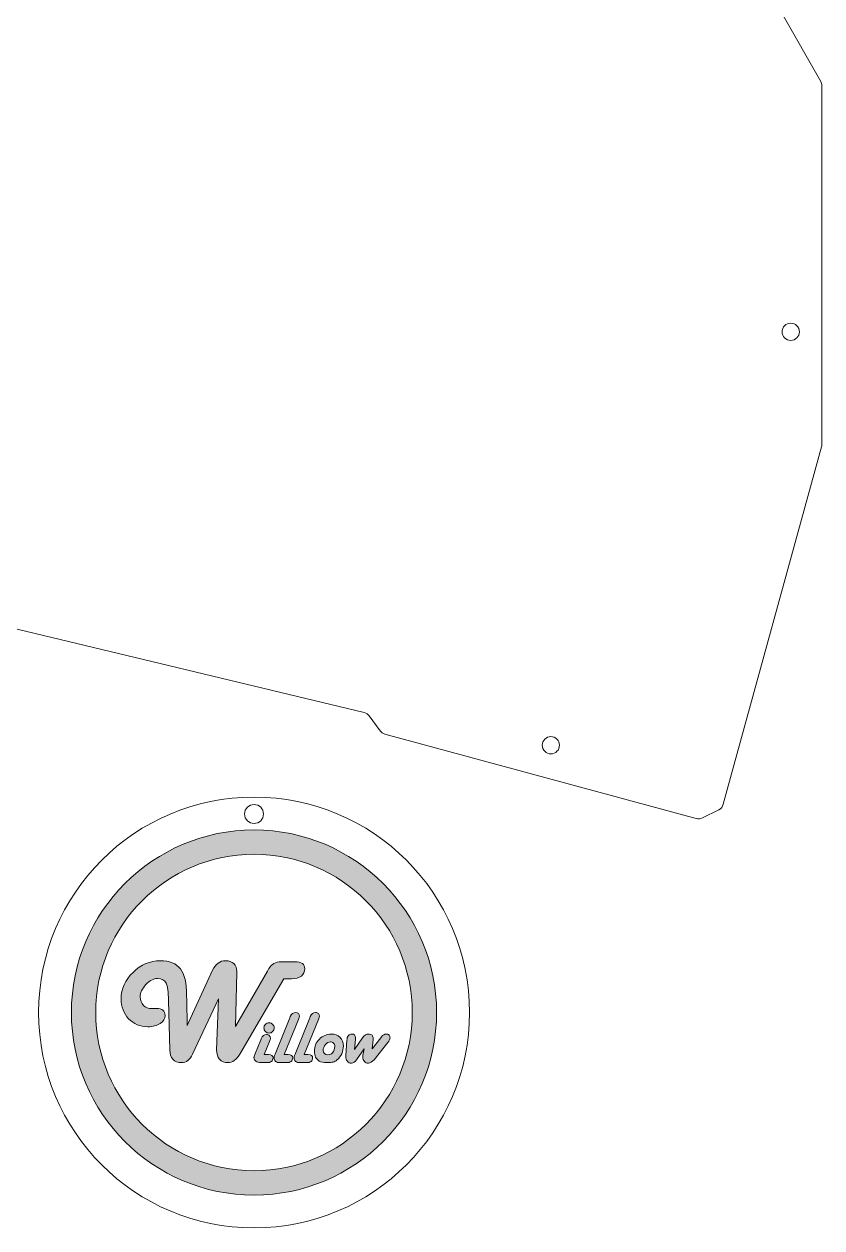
# Model space of a CAD drawing. Header units: millimetres. Extents: x -113 to 313, y -292 to -9.
# Drawn here: x -35.6 to 57, y -292.5 to -152.8 of the extents above; entities that cross this region are included whole.
import ezdxf

# ---------------------------------------------------------------- set-up
doc = ezdxf.new("R2010")
doc.units = ezdxf.units.MM
doc.header["$MEASUREMENT"] = 0
for name, color, linetype, lineweight in [('カット1(R255G0B0)', 7, 'Continuous', 0), ('カット2(R0G0B255)', 7, 'Continuous', 0), ('彫刻', 7, 'Continuous', 0)]:
    doc.layers.add(name, color=color, linetype=linetype, lineweight=lineweight)

msp = doc.modelspace()

# ---------------------------------------------------------------- hatches: boundary and pattern name
at = {"layer": '彫刻', "transparency": 33554687}
h = msp.add_hatch(color=7, dxfattribs=at)
h.dxf.hatch_style = 2
edge = h.paths.add_edge_path()
edge.add_spline(control_points=[(-8.9, -249.12), (-19.03, -249.12), (-27.27, -257.35), (-27.27, -267.48), (-27.27, -277.61), (-19.03, -285.84), (-8.9, -285.84), (1.22, -285.84), (9.46, -277.61), (9.46, -267.48), (9.46, -257.35), (1.22, -249.12), (-8.9, -249.12)], knot_values=[0, 0, 0, 0, 1, 1, 1, 2, 2, 2, 3, 3, 3, 4, 4, 4, 4], degree=3, periodic=0)
edge = h.paths.add_edge_path()
edge.add_spline(control_points=[(-8.9, -288.67), (-20.59, -288.67), (-30.09, -279.16), (-30.09, -267.48), (-30.09, -255.8), (-20.59, -246.29), (-8.9, -246.29), (2.78, -246.29), (12.28, -255.8), (12.28, -267.48), (12.28, -279.16), (2.78, -288.67), (-8.9, -288.67)], knot_values=[0, 0, 0, 0, 1, 1, 1, 2, 2, 2, 3, 3, 3, 4, 4, 4, 4], degree=3, periodic=0)
h = msp.add_hatch(color=7, dxfattribs=at)
h.dxf.hatch_style = 2
edge = h.paths.add_edge_path()
edge.add_spline(control_points=[(-5.46, -263.56), (-5.46, -263.56), (-10.56, -272.32), (-10.56, -272.32), (-10.94, -272.97), (-11.4, -273.29), (-11.94, -273.29), (-12.35, -273.29), (-12.67, -273.17), (-12.9, -272.91), (-13.12, -272.65), (-13.24, -272.29), (-13.24, -271.81), (-13.24, -271.81), (-13.02, -265.89), (-13.02, -265.89), (-13.02, -265.89), (-16.03, -272.32), (-16.03, -272.32), (-16.33, -272.97), (-16.77, -273.29), (-17.34, -273.29), (-17.76, -273.29), (-18.08, -273.16), (-18.32, -272.9), (-18.55, -272.64), (-18.67, -272.28), (-18.67, -271.81), (-18.67, -271.81), (-18.84, -266.1), (-18.84, -266.1), (-18.84, -265.09), (-18.93, -264.41), (-19.1, -264.06), (-19.28, -263.71), (-19.61, -263.54), (-20.11, -263.54), (-20.56, -263.54), (-21, -263.77), (-21.45, -264.24), (-21.89, -264.72), (-22.11, -265.19), (-22.11, -265.67), (-22.11, -266.07), (-21.98, -266.4), (-21.73, -266.65), (-21.49, -266.89), (-21.16, -267.02), (-20.76, -267.02), (-20.64, -267.02), (-20.53, -267.02), (-20.43, -267.01), (-20.32, -267), (-20.26, -267), (-20.23, -267), (-19.56, -267), (-19.22, -267.28), (-19.22, -267.84), (-19.22, -268.21), (-19.41, -268.51), (-19.79, -268.76), (-20.17, -269), (-20.65, -269.13), (-21.23, -269.13), (-22.12, -269.13), (-22.86, -268.82), (-23.45, -268.21), (-24.03, -267.6), (-24.32, -266.82), (-24.32, -265.89), (-24.32, -264.74), (-23.86, -263.72), (-22.93, -262.82), (-22, -261.92), (-20.95, -261.47), (-19.78, -261.47), (-18.7, -261.47), (-17.92, -261.79), (-17.44, -262.42), (-16.96, -263.05), (-16.72, -264.06), (-16.72, -265.45), (-16.72, -265.45), (-16.71, -266.1), (-16.71, -266.1), (-16.71, -266.1), (-16.66, -268.98), (-16.66, -268.98), (-16.66, -268.98), (-13.71, -262.57), (-13.71, -262.57), (-13.38, -261.84), (-12.87, -261.47), (-12.19, -261.47), (-11.81, -261.47), (-11.5, -261.58), (-11.26, -261.81), (-11.02, -262.04), (-10.9, -262.35), (-10.9, -262.73), (-10.9, -262.73), (-10.91, -262.82), (-10.91, -262.82), (-10.91, -262.82), (-11.06, -269.11), (-11.06, -269.11), (-11.06, -269.11), (-7.34, -262.7), (-7.34, -262.7), (-7.34, -262.7), (-7.17, -262.38), (-7.17, -262.38), (-6.86, -261.85), (-6.4, -261.59), (-5.77, -261.59), (-5.77, -261.59), (-4.16, -261.59), (-4.16, -261.59), (-3.39, -261.59), (-3.01, -261.86), (-3.01, -262.4), (-3.01, -262.76), (-3.14, -263.05), (-3.41, -263.25), (-3.68, -263.46), (-4.06, -263.56), (-4.54, -263.56), (-4.54, -263.56), (-5.46, -263.56), (-5.46, -263.56)], knot_values=[0, 0, 0, 0, 1, 1, 1, 2, 2, 2, 3, 3, 3, 4, 4, 4, 5, 5, 5, 6, 6, 6, 7, 7, 7, 8, 8, 8, 9, 9, 9, 10, 10, 10, 11, 11, 11, 12, 12, 12, 13, 13, 13, 14, 14, 14, 15, 15, 15, 16, 16, 16, 17, 17, 17, 18, 18, 18, 19, 19, 19, 20, 20, 20, 21, 21, 21, 22, 22, 22, 23, 23, 23, 24, 24, 24, 25, 25, 25, 26, 26, 26, 27, 27, 27, 28, 28, 28, 29, 29, 29, 30, 30, 30, 31, 31, 31, 32, 32, 32, 33, 33, 33, 34, 34, 34, 35, 35, 35, 36, 36, 36, 37, 37, 37, 38, 38, 38, 39, 39, 39, 40, 40, 40, 41, 41, 41, 42, 42, 42, 43, 43, 43, 43], degree=3, periodic=0)
h = msp.add_hatch(color=7, dxfattribs=at)
h.dxf.hatch_style = 2
edge = h.paths.add_edge_path()
edge.add_spline(control_points=[(-5.4, -272.37), (-5.4, -272.37), (-4.95, -272.37), (-4.95, -272.37), (-4.59, -272.37), (-4.41, -272.49), (-4.41, -272.75), (-4.41, -272.92), (-4.48, -273.05), (-4.6, -273.15), (-4.73, -273.25), (-4.91, -273.3), (-5.13, -273.3), (-5.13, -273.3), (-5.9, -273.3), (-5.9, -273.3), (-6.11, -273.3), (-6.28, -273.25), (-6.4, -273.15), (-6.52, -273.05), (-6.58, -272.91), (-6.58, -272.75), (-6.58, -272.66), (-6.54, -272.51), (-6.46, -272.31), (-6.46, -272.31), (-4.74, -268.08), (-4.74, -268.08), (-4.74, -268.08), (-4.69, -267.96), (-4.69, -267.96), (-4.56, -267.64), (-4.35, -267.48), (-4.06, -267.48), (-3.95, -267.48), (-3.84, -267.52), (-3.76, -267.6), (-3.68, -267.68), (-3.63, -267.78), (-3.63, -267.89), (-3.63, -267.97), (-3.66, -268.07), (-3.7, -268.18), (-3.7, -268.18), (-3.75, -268.29), (-3.75, -268.29), (-3.75, -268.29), (-5.4, -272.37), (-5.4, -272.37)], knot_values=[0, 0, 0, 0, 1, 1, 1, 2, 2, 2, 3, 3, 3, 4, 4, 4, 5, 5, 5, 6, 6, 6, 7, 7, 7, 8, 8, 8, 9, 9, 9, 10, 10, 10, 11, 11, 11, 12, 12, 12, 13, 13, 13, 14, 14, 14, 15, 15, 15, 16, 16, 16, 16], degree=3, periodic=0)
h = msp.add_hatch(color=7, dxfattribs=at)
h.dxf.hatch_style = 2
edge = h.paths.add_edge_path()
edge.add_spline(control_points=[(-3.09, -272.37), (-3.09, -272.37), (-2.64, -272.37), (-2.64, -272.37), (-2.28, -272.37), (-2.1, -272.49), (-2.1, -272.75), (-2.1, -272.92), (-2.16, -273.05), (-2.29, -273.15), (-2.41, -273.25), (-2.59, -273.3), (-2.82, -273.3), (-2.82, -273.3), (-3.58, -273.3), (-3.58, -273.3), (-3.79, -273.3), (-3.96, -273.25), (-4.08, -273.15), (-4.2, -273.05), (-4.26, -272.91), (-4.26, -272.75), (-4.26, -272.66), (-4.22, -272.51), (-4.14, -272.31), (-4.14, -272.31), (-2.42, -268.08), (-2.42, -268.08), (-2.42, -268.08), (-2.37, -267.96), (-2.37, -267.96), (-2.24, -267.64), (-2.04, -267.48), (-1.75, -267.48), (-1.63, -267.48), (-1.53, -267.52), (-1.44, -267.6), (-1.36, -267.68), (-1.32, -267.78), (-1.32, -267.89), (-1.32, -267.97), (-1.34, -268.07), (-1.38, -268.18), (-1.38, -268.18), (-1.43, -268.29), (-1.43, -268.29), (-1.43, -268.29), (-3.09, -272.37), (-3.09, -272.37)], knot_values=[0, 0, 0, 0, 1, 1, 1, 2, 2, 2, 3, 3, 3, 4, 4, 4, 5, 5, 5, 6, 6, 6, 7, 7, 7, 8, 8, 8, 9, 9, 9, 10, 10, 10, 11, 11, 11, 12, 12, 12, 13, 13, 13, 14, 14, 14, 15, 15, 15, 16, 16, 16, 16], degree=3, periodic=0)
h = msp.add_hatch(color=7, dxfattribs=at)
h.dxf.hatch_style = 2
edge = h.paths.add_edge_path()
edge.add_spline(control_points=[(-7.16, -268.68), (-6.99, -268.68), (-6.86, -268.74), (-6.74, -268.85), (-6.63, -268.97), (-6.57, -269.11), (-6.57, -269.27), (-6.57, -269.44), (-6.63, -269.58), (-6.74, -269.69), (-6.86, -269.81), (-6.99, -269.86), (-7.16, -269.86), (-7.32, -269.86), (-7.46, -269.81), (-7.58, -269.69), (-7.69, -269.58), (-7.75, -269.44), (-7.75, -269.27), (-7.75, -269.11), (-7.69, -268.97), (-7.58, -268.85), (-7.46, -268.74), (-7.32, -268.68), (-7.16, -268.68)], knot_values=[0, 0, 0, 0, 1, 1, 1, 2, 2, 2, 3, 3, 3, 4, 4, 4, 5, 5, 5, 6, 6, 6, 7, 7, 7, 8, 8, 8, 8], degree=3, periodic=0)
edge = h.paths.add_edge_path()
edge.add_spline(control_points=[(-7.72, -272.37), (-7.72, -272.37), (-7.24, -272.37), (-7.24, -272.37), (-6.88, -272.37), (-6.7, -272.49), (-6.7, -272.75), (-6.7, -272.92), (-6.77, -273.05), (-6.89, -273.15), (-7.02, -273.25), (-7.2, -273.3), (-7.42, -273.3), (-7.42, -273.3), (-8.1, -273.3), (-8.1, -273.3), (-8.35, -273.3), (-8.55, -273.24), (-8.69, -273.14), (-8.83, -273.04), (-8.91, -272.9), (-8.91, -272.72), (-8.91, -272.63), (-8.88, -272.51), (-8.82, -272.37), (-8.82, -272.37), (-8.11, -270.64), (-8.11, -270.64), (-8.11, -270.64), (-8.07, -270.52), (-8.07, -270.52), (-7.94, -270.2), (-7.73, -270.04), (-7.44, -270.04), (-7.32, -270.04), (-7.21, -270.08), (-7.13, -270.16), (-7.04, -270.24), (-7, -270.33), (-7, -270.44), (-7, -270.53), (-7.04, -270.67), (-7.11, -270.86), (-7.11, -270.86), (-7.72, -272.37), (-7.72, -272.37)], knot_values=[0, 0, 0, 0, 1, 1, 1, 2, 2, 2, 3, 3, 3, 4, 4, 4, 5, 5, 5, 6, 6, 6, 7, 7, 7, 8, 8, 8, 9, 9, 9, 10, 10, 10, 11, 11, 11, 12, 12, 12, 13, 13, 13, 14, 14, 14, 15, 15, 15, 15], degree=3, periodic=0)
h = msp.add_hatch(color=7, dxfattribs=at)
h.dxf.hatch_style = 2
edge = h.paths.add_edge_path()
edge.add_spline(control_points=[(-0.04, -270.89), (-0.25, -270.89), (-0.44, -270.99), (-0.62, -271.2), (-0.79, -271.4), (-0.88, -271.63), (-0.88, -271.88), (-0.88, -272.21), (-0.69, -272.38), (-0.32, -272.38), (-0.11, -272.38), (0.06, -272.31), (0.18, -272.18), (0.37, -271.96), (0.47, -271.71), (0.47, -271.43), (0.47, -271.26), (0.42, -271.13), (0.32, -271.03), (0.23, -270.94), (0.11, -270.89), (-0.04, -270.89)], knot_values=[0, 0, 0, 0, 1, 1, 1, 2, 2, 2, 3, 3, 3, 4, 4, 4, 5, 5, 5, 6, 6, 6, 7, 7, 7, 7], degree=3, periodic=0)
edge = h.paths.add_edge_path()
edge.add_spline(control_points=[(0.06, -269.98), (0.47, -269.98), (0.81, -270.11), (1.08, -270.37), (1.34, -270.63), (1.47, -270.96), (1.47, -271.37), (1.47, -271.67), (1.4, -271.97), (1.27, -272.27), (1.13, -272.57), (0.95, -272.81), (0.72, -272.99), (0.58, -273.11), (0.42, -273.19), (0.27, -273.23), (0.11, -273.27), (-0.11, -273.3), (-0.39, -273.3), (-0.86, -273.3), (-1.17, -273.24), (-1.33, -273.13), (-1.71, -272.87), (-1.9, -272.48), (-1.9, -271.97), (-1.9, -271.43), (-1.71, -270.97), (-1.32, -270.57), (-0.93, -270.18), (-0.47, -269.98), (0.06, -269.98)], knot_values=[0, 0, 0, 0, 1, 1, 1, 2, 2, 2, 3, 3, 3, 4, 4, 4, 5, 5, 5, 6, 6, 6, 7, 7, 7, 8, 8, 8, 9, 9, 9, 10, 10, 10, 10], degree=3, periodic=0)
h = msp.add_hatch(color=7, dxfattribs=at)
h.dxf.hatch_style = 2
edge = h.paths.add_edge_path()
edge.add_spline(control_points=[(4.81, -271.71), (4.81, -271.71), (5.81, -270.41), (5.81, -270.41), (5.81, -270.41), (5.89, -270.31), (5.89, -270.31), (6.06, -270.09), (6.24, -269.98), (6.44, -269.98), (6.57, -269.98), (6.68, -270.02), (6.76, -270.1), (6.84, -270.19), (6.88, -270.29), (6.88, -270.42), (6.88, -270.55), (6.79, -270.73), (6.62, -270.95), (6.62, -270.95), (5.02, -272.96), (5.02, -272.96), (4.81, -273.22), (4.6, -273.36), (4.37, -273.36), (4.19, -273.36), (4.03, -273.29), (3.91, -273.15), (3.78, -273.01), (3.71, -272.84), (3.71, -272.64), (3.71, -272.58), (3.72, -272.53), (3.73, -272.48), (3.73, -272.48), (3.87, -271.71), (3.87, -271.71), (3.87, -271.71), (3, -272.96), (3, -272.96), (2.82, -273.22), (2.62, -273.36), (2.39, -273.36), (2.2, -273.36), (2.05, -273.28), (1.93, -273.13), (1.8, -272.99), (1.74, -272.8), (1.74, -272.56), (1.74, -272.53), (1.74, -272.5), (1.75, -272.48), (1.75, -272.48), (1.87, -270.69), (1.87, -270.69), (1.88, -270.46), (1.94, -270.29), (2.05, -270.16), (2.15, -270.04), (2.29, -269.98), (2.47, -269.98), (2.74, -269.98), (2.87, -270.12), (2.87, -270.42), (2.87, -270.47), (2.87, -270.52), (2.86, -270.58), (2.86, -270.58), (2.74, -271.77), (2.74, -271.77), (2.74, -271.77), (3.69, -270.41), (3.69, -270.41), (3.89, -270.12), (4.13, -269.98), (4.39, -269.98), (4.56, -269.98), (4.69, -270.03), (4.79, -270.12), (4.88, -270.21), (4.93, -270.34), (4.93, -270.5), (4.93, -270.56), (4.93, -270.61), (4.93, -270.64), (4.93, -270.64), (4.81, -271.71), (4.81, -271.71)], knot_values=[0, 0, 0, 0, 1, 1, 1, 2, 2, 2, 3, 3, 3, 4, 4, 4, 5, 5, 5, 6, 6, 6, 7, 7, 7, 8, 8, 8, 9, 9, 9, 10, 10, 10, 11, 11, 11, 12, 12, 12, 13, 13, 13, 14, 14, 14, 15, 15, 15, 16, 16, 16, 17, 17, 17, 18, 18, 18, 19, 19, 19, 20, 20, 20, 21, 21, 21, 22, 22, 22, 23, 23, 23, 24, 24, 24, 25, 25, 25, 26, 26, 26, 27, 27, 27, 28, 28, 28, 29, 29, 29, 29], degree=3, periodic=0)

# ---------------------------------------------------------------- linework, layer by layer
at = {"layer": 'カット1(R255G0B0)', "color": 1, "lineweight": 0}
for centre, radius in [((53.37, -188.48), 1), ((25.54, -236.46), 1), ((-8.9, -244.44), 1.1)]:
    msp.add_circle(centre, radius, dxfattribs=at)
at = {"layer": 'カット2(R0G0B255)', "color": 5, "lineweight": 0}
msp.add_circle((-8.9, -267.48), 25, dxfattribs=at)
msp.add_open_spline([(-110.14, -197.87), (-110.14, -197.87), (-103.71, -151.22), (-103.71, -151.22), (-103.4, -149), (-101.66, -147.26), (-99.43, -146.95), (-99.43, -146.95), (3.7, -132.83), (3.7, -132.83), (3.86, -132.81), (4.01, -132.83), (4.16, -132.88), (4.16, -132.88), (12.19, -135.59), (12.19, -135.59), (12.3, -135.63), (12.41, -135.65), (12.51, -135.65), (12.51, -135.65), (42.71, -135.65), (42.71, -135.65), (43.07, -135.65), (43.4, -135.84), (43.58, -136.15), (43.58, -136.15), (56.86, -159.42), (56.86, -159.42), (56.94, -159.57), (56.99, -159.74), (56.99, -159.92), (56.99, -159.92), (56.99, -160.63), (56.99, -160.63), (56.99, -160.63), (56.99, -160.63), (56.99, -160.63), (56.99, -160.63), (56.99, -201.57), (56.99, -201.57), (56.99, -201.66), (56.98, -201.75), (56.95, -201.84), (56.95, -201.84), (45.55, -243.31), (45.55, -243.31), (45.47, -243.59), (45.29, -243.82), (45.03, -243.94), (45.03, -243.94), (43.12, -244.9), (43.12, -244.9), (42.9, -245.01), (42.64, -245.03), (42.41, -244.97), (42.41, -244.97), (6.27, -235.16), (6.27, -235.16), (6.05, -235.1), (5.86, -234.96), (5.72, -234.78), (5.72, -234.78), (4.47, -233.05), (4.47, -233.05), (4.33, -232.86), (4.13, -232.73), (3.89, -232.67), (3.89, -232.67), (-104.08, -206.75), (-104.08, -206.75), (-108.08, -205.79), (-110.7, -201.95), (-110.14, -197.87)], degree=3, knots=[0, 0, 0, 0, 1, 1, 1, 2, 2, 2, 3, 3, 3, 4, 4, 4, 5, 5, 5, 6, 6, 6, 7, 7, 7, 8, 8, 8, 9, 9, 9, 10, 10, 10, 11, 11, 11, 12, 12, 12, 13, 13, 13, 14, 14, 14, 15, 15, 15, 16, 16, 16, 17, 17, 17, 18, 18, 18, 19, 19, 19, 20, 20, 20, 21, 21, 21, 22, 22, 22, 23, 23, 23, 24, 24, 24, 24], dxfattribs=at)
at = {"layer": '彫刻'}
for points, knots in [([(-8.9, -288.67), (-20.59, -288.67), (-30.09, -279.16), (-30.09, -267.48), (-30.09, -255.8), (-20.59, -246.29), (-8.9, -246.29), (2.78, -246.29), (12.28, -255.8), (12.28, -267.48), (12.28, -279.16), (2.78, -288.67), (-8.9, -288.67)], [0, 0, 0, 0, 1, 1, 1, 2, 2, 2, 3, 3, 3, 4, 4, 4, 4]), ([(-8.9, -249.12), (-19.03, -249.12), (-27.27, -257.35), (-27.27, -267.48), (-27.27, -277.61), (-19.03, -285.84), (-8.9, -285.84), (1.22, -285.84), (9.46, -277.61), (9.46, -267.48), (9.46, -257.35), (1.22, -249.12), (-8.9, -249.12)], [0, 0, 0, 0, 1, 1, 1, 2, 2, 2, 3, 3, 3, 4, 4, 4, 4]), ([(-5.46, -263.56), (-5.46, -263.56), (-10.56, -272.32), (-10.56, -272.32), (-10.94, -272.97), (-11.4, -273.29), (-11.94, -273.29), (-12.35, -273.29), (-12.67, -273.17), (-12.9, -272.91), (-13.12, -272.65), (-13.24, -272.29), (-13.24, -271.81), (-13.24, -271.81), (-13.02, -265.89), (-13.02, -265.89), (-13.02, -265.89), (-16.03, -272.32), (-16.03, -272.32), (-16.33, -272.97), (-16.77, -273.29), (-17.34, -273.29), (-17.76, -273.29), (-18.08, -273.16), (-18.32, -272.9), (-18.55, -272.64), (-18.67, -272.28), (-18.67, -271.81), (-18.67, -271.81), (-18.84, -266.1), (-18.84, -266.1), (-18.84, -265.09), (-18.93, -264.41), (-19.1, -264.06), (-19.28, -263.71), (-19.61, -263.54), (-20.11, -263.54), (-20.56, -263.54), (-21, -263.77), (-21.45, -264.24), (-21.89, -264.72), (-22.11, -265.19), (-22.11, -265.67), (-22.11, -266.07), (-21.98, -266.4), (-21.73, -266.65), (-21.49, -266.89), (-21.16, -267.02), (-20.76, -267.02), (-20.64, -267.02), (-20.53, -267.02), (-20.43, -267.01), (-20.32, -267), (-20.26, -267), (-20.23, -267), (-19.56, -267), (-19.22, -267.28), (-19.22, -267.84), (-19.22, -268.21), (-19.41, -268.51), (-19.79, -268.76), (-20.17, -269), (-20.65, -269.13), (-21.23, -269.13), (-22.12, -269.13), (-22.86, -268.82), (-23.45, -268.21), (-24.03, -267.6), (-24.32, -266.82), (-24.32, -265.89), (-24.32, -264.74), (-23.86, -263.72), (-22.93, -262.82), (-22, -261.92), (-20.95, -261.47), (-19.78, -261.47), (-18.7, -261.47), (-17.92, -261.79), (-17.44, -262.42), (-16.96, -263.05), (-16.72, -264.06), (-16.72, -265.45), (-16.72, -265.45), (-16.71, -266.1), (-16.71, -266.1), (-16.71, -266.1), (-16.66, -268.98), (-16.66, -268.98), (-16.66, -268.98), (-13.71, -262.57), (-13.71, -262.57), (-13.38, -261.84), (-12.87, -261.47), (-12.19, -261.47), (-11.81, -261.47), (-11.5, -261.58), (-11.26, -261.81), (-11.02, -262.04), (-10.9, -262.35), (-10.9, -262.73), (-10.9, -262.73), (-10.91, -262.82), (-10.91, -262.82), (-10.91, -262.82), (-11.06, -269.11), (-11.06, -269.11), (-11.06, -269.11), (-7.34, -262.7), (-7.34, -262.7), (-7.34, -262.7), (-7.17, -262.38), (-7.17, -262.38), (-6.86, -261.85), (-6.4, -261.59), (-5.77, -261.59), (-5.77, -261.59), (-4.16, -261.59), (-4.16, -261.59), (-3.39, -261.59), (-3.01, -261.86), (-3.01, -262.4), (-3.01, -262.76), (-3.14, -263.05), (-3.41, -263.25), (-3.68, -263.46), (-4.06, -263.56), (-4.54, -263.56), (-4.54, -263.56), (-5.46, -263.56), (-5.46, -263.56)], [0, 0, 0, 0, 1, 1, 1, 2, 2, 2, 3, 3, 3, 4, 4, 4, 5, 5, 5, 6, 6, 6, 7, 7, 7, 8, 8, 8, 9, 9, 9, 10, 10, 10, 11, 11, 11, 12, 12, 12, 13, 13, 13, 14, 14, 14, 15, 15, 15, 16, 16, 16, 17, 17, 17, 18, 18, 18, 19, 19, 19, 20, 20, 20, 21, 21, 21, 22, 22, 22, 23, 23, 23, 24, 24, 24, 25, 25, 25, 26, 26, 26, 27, 27, 27, 28, 28, 28, 29, 29, 29, 30, 30, 30, 31, 31, 31, 32, 32, 32, 33, 33, 33, 34, 34, 34, 35, 35, 35, 36, 36, 36, 37, 37, 37, 38, 38, 38, 39, 39, 39, 40, 40, 40, 41, 41, 41, 42, 42, 42, 43, 43, 43, 43]), ([(-5.4, -272.37), (-5.4, -272.37), (-4.95, -272.37), (-4.95, -272.37), (-4.59, -272.37), (-4.41, -272.49), (-4.41, -272.75), (-4.41, -272.92), (-4.48, -273.05), (-4.6, -273.15), (-4.73, -273.25), (-4.91, -273.3), (-5.13, -273.3), (-5.13, -273.3), (-5.9, -273.3), (-5.9, -273.3), (-6.11, -273.3), (-6.28, -273.25), (-6.4, -273.15), (-6.52, -273.05), (-6.58, -272.91), (-6.58, -272.75), (-6.58, -272.66), (-6.54, -272.51), (-6.46, -272.31), (-6.46, -272.31), (-4.74, -268.08), (-4.74, -268.08), (-4.74, -268.08), (-4.69, -267.96), (-4.69, -267.96), (-4.56, -267.64), (-4.35, -267.48), (-4.06, -267.48), (-3.95, -267.48), (-3.84, -267.52), (-3.76, -267.6), (-3.68, -267.68), (-3.63, -267.78), (-3.63, -267.89), (-3.63, -267.97), (-3.66, -268.07), (-3.7, -268.18), (-3.7, -268.18), (-3.75, -268.29), (-3.75, -268.29), (-3.75, -268.29), (-5.4, -272.37), (-5.4, -272.37)], [0, 0, 0, 0, 1, 1, 1, 2, 2, 2, 3, 3, 3, 4, 4, 4, 5, 5, 5, 6, 6, 6, 7, 7, 7, 8, 8, 8, 9, 9, 9, 10, 10, 10, 11, 11, 11, 12, 12, 12, 13, 13, 13, 14, 14, 14, 15, 15, 15, 16, 16, 16, 16]), ([(-3.09, -272.37), (-3.09, -272.37), (-2.64, -272.37), (-2.64, -272.37), (-2.28, -272.37), (-2.1, -272.49), (-2.1, -272.75), (-2.1, -272.92), (-2.16, -273.05), (-2.29, -273.15), (-2.41, -273.25), (-2.59, -273.3), (-2.82, -273.3), (-2.82, -273.3), (-3.58, -273.3), (-3.58, -273.3), (-3.79, -273.3), (-3.96, -273.25), (-4.08, -273.15), (-4.2, -273.05), (-4.26, -272.91), (-4.26, -272.75), (-4.26, -272.66), (-4.22, -272.51), (-4.14, -272.31), (-4.14, -272.31), (-2.42, -268.08), (-2.42, -268.08), (-2.42, -268.08), (-2.37, -267.96), (-2.37, -267.96), (-2.24, -267.64), (-2.04, -267.48), (-1.75, -267.48), (-1.63, -267.48), (-1.53, -267.52), (-1.44, -267.6), (-1.36, -267.68), (-1.32, -267.78), (-1.32, -267.89), (-1.32, -267.97), (-1.34, -268.07), (-1.38, -268.18), (-1.38, -268.18), (-1.43, -268.29), (-1.43, -268.29), (-1.43, -268.29), (-3.09, -272.37), (-3.09, -272.37)], [0, 0, 0, 0, 1, 1, 1, 2, 2, 2, 3, 3, 3, 4, 4, 4, 5, 5, 5, 6, 6, 6, 7, 7, 7, 8, 8, 8, 9, 9, 9, 10, 10, 10, 11, 11, 11, 12, 12, 12, 13, 13, 13, 14, 14, 14, 15, 15, 15, 16, 16, 16, 16]), ([(-7.16, -268.68), (-6.99, -268.68), (-6.86, -268.74), (-6.74, -268.85), (-6.63, -268.97), (-6.57, -269.11), (-6.57, -269.27), (-6.57, -269.44), (-6.63, -269.58), (-6.74, -269.69), (-6.86, -269.81), (-6.99, -269.86), (-7.16, -269.86), (-7.32, -269.86), (-7.46, -269.81), (-7.58, -269.69), (-7.69, -269.58), (-7.75, -269.44), (-7.75, -269.27), (-7.75, -269.11), (-7.69, -268.97), (-7.58, -268.85), (-7.46, -268.74), (-7.32, -268.68), (-7.16, -268.68)], [0, 0, 0, 0, 1, 1, 1, 2, 2, 2, 3, 3, 3, 4, 4, 4, 5, 5, 5, 6, 6, 6, 7, 7, 7, 8, 8, 8, 8]), ([(-7.72, -272.37), (-7.72, -272.37), (-7.24, -272.37), (-7.24, -272.37), (-6.88, -272.37), (-6.7, -272.49), (-6.7, -272.75), (-6.7, -272.92), (-6.77, -273.05), (-6.89, -273.15), (-7.02, -273.25), (-7.2, -273.3), (-7.42, -273.3), (-7.42, -273.3), (-8.1, -273.3), (-8.1, -273.3), (-8.35, -273.3), (-8.55, -273.24), (-8.69, -273.14), (-8.83, -273.04), (-8.91, -272.9), (-8.91, -272.72), (-8.91, -272.63), (-8.88, -272.51), (-8.82, -272.37), (-8.82, -272.37), (-8.11, -270.64), (-8.11, -270.64), (-8.11, -270.64), (-8.07, -270.52), (-8.07, -270.52), (-7.94, -270.2), (-7.73, -270.04), (-7.44, -270.04), (-7.32, -270.04), (-7.21, -270.08), (-7.13, -270.16), (-7.04, -270.24), (-7, -270.33), (-7, -270.44), (-7, -270.53), (-7.04, -270.67), (-7.11, -270.86), (-7.11, -270.86), (-7.72, -272.37), (-7.72, -272.37)], [0, 0, 0, 0, 1, 1, 1, 2, 2, 2, 3, 3, 3, 4, 4, 4, 5, 5, 5, 6, 6, 6, 7, 7, 7, 8, 8, 8, 9, 9, 9, 10, 10, 10, 11, 11, 11, 12, 12, 12, 13, 13, 13, 14, 14, 14, 15, 15, 15, 15]), ([(0.06, -269.98), (0.47, -269.98), (0.81, -270.11), (1.08, -270.37), (1.34, -270.63), (1.47, -270.96), (1.47, -271.37), (1.47, -271.67), (1.4, -271.97), (1.27, -272.27), (1.13, -272.57), (0.95, -272.81), (0.72, -272.99), (0.58, -273.11), (0.42, -273.19), (0.27, -273.23), (0.11, -273.27), (-0.11, -273.3), (-0.39, -273.3), (-0.86, -273.3), (-1.17, -273.24), (-1.33, -273.13), (-1.71, -272.87), (-1.9, -272.48), (-1.9, -271.97), (-1.9, -271.43), (-1.71, -270.97), (-1.32, -270.57), (-0.93, -270.18), (-0.47, -269.98), (0.06, -269.98)], [0, 0, 0, 0, 1, 1, 1, 2, 2, 2, 3, 3, 3, 4, 4, 4, 5, 5, 5, 6, 6, 6, 7, 7, 7, 8, 8, 8, 9, 9, 9, 10, 10, 10, 10]), ([(-0.04, -270.89), (-0.25, -270.89), (-0.44, -270.99), (-0.62, -271.2), (-0.79, -271.4), (-0.88, -271.63), (-0.88, -271.88), (-0.88, -272.21), (-0.69, -272.38), (-0.32, -272.38), (-0.11, -272.38), (0.06, -272.31), (0.18, -272.18), (0.37, -271.96), (0.47, -271.71), (0.47, -271.43), (0.47, -271.26), (0.42, -271.13), (0.32, -271.03), (0.23, -270.94), (0.11, -270.89), (-0.04, -270.89)], [0, 0, 0, 0, 1, 1, 1, 2, 2, 2, 3, 3, 3, 4, 4, 4, 5, 5, 5, 6, 6, 6, 7, 7, 7, 7]), ([(4.81, -271.71), (4.81, -271.71), (5.81, -270.41), (5.81, -270.41), (5.81, -270.41), (5.89, -270.31), (5.89, -270.31), (6.06, -270.09), (6.24, -269.98), (6.44, -269.98), (6.57, -269.98), (6.68, -270.02), (6.76, -270.1), (6.84, -270.19), (6.88, -270.29), (6.88, -270.42), (6.88, -270.55), (6.79, -270.73), (6.62, -270.95), (6.62, -270.95), (5.02, -272.96), (5.02, -272.96), (4.81, -273.22), (4.6, -273.36), (4.37, -273.36), (4.19, -273.36), (4.03, -273.29), (3.91, -273.15), (3.78, -273.01), (3.71, -272.84), (3.71, -272.64), (3.71, -272.58), (3.72, -272.53), (3.73, -272.48), (3.73, -272.48), (3.87, -271.71), (3.87, -271.71), (3.87, -271.71), (3, -272.96), (3, -272.96), (2.82, -273.22), (2.62, -273.36), (2.39, -273.36), (2.2, -273.36), (2.05, -273.28), (1.93, -273.13), (1.8, -272.99), (1.74, -272.8), (1.74, -272.56), (1.74, -272.53), (1.74, -272.5), (1.75, -272.48), (1.75, -272.48), (1.87, -270.69), (1.87, -270.69), (1.88, -270.46), (1.94, -270.29), (2.05, -270.16), (2.15, -270.04), (2.29, -269.98), (2.47, -269.98), (2.74, -269.98), (2.87, -270.12), (2.87, -270.42), (2.87, -270.47), (2.87, -270.52), (2.86, -270.58), (2.86, -270.58), (2.74, -271.77), (2.74, -271.77), (2.74, -271.77), (3.69, -270.41), (3.69, -270.41), (3.89, -270.12), (4.13, -269.98), (4.39, -269.98), (4.56, -269.98), (4.69, -270.03), (4.79, -270.12), (4.88, -270.21), (4.93, -270.34), (4.93, -270.5), (4.93, -270.56), (4.93, -270.61), (4.93, -270.64), (4.93, -270.64), (4.81, -271.71), (4.81, -271.71)], [0, 0, 0, 0, 1, 1, 1, 2, 2, 2, 3, 3, 3, 4, 4, 4, 5, 5, 5, 6, 6, 6, 7, 7, 7, 8, 8, 8, 9, 9, 9, 10, 10, 10, 11, 11, 11, 12, 12, 12, 13, 13, 13, 14, 14, 14, 15, 15, 15, 16, 16, 16, 17, 17, 17, 18, 18, 18, 19, 19, 19, 20, 20, 20, 21, 21, 21, 22, 22, 22, 23, 23, 23, 24, 24, 24, 25, 25, 25, 26, 26, 26, 27, 27, 27, 28, 28, 28, 29, 29, 29, 29])]:
    msp.add_open_spline(points, degree=3, knots=knots, dxfattribs=at)

doc.saveas('drawing.dxf')
